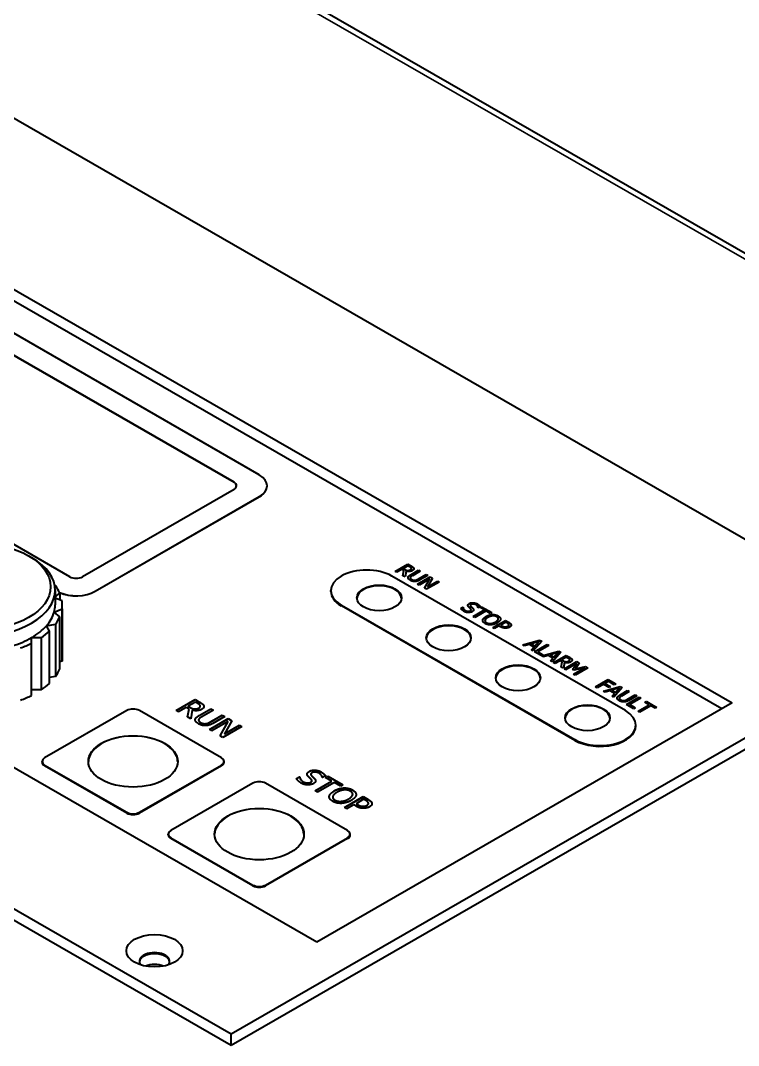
# Model space of a CAD drawing. Header units: millimetres. Extents: x 0 to 1188, y 0 to 840.
# Drawn here: x 1023.61 to 1055.79, y 693.96 to 739.9 of the extents above; entities that cross this region are included whole.
import ezdxf

# ---------------------------------------------------------------- set-up
doc = ezdxf.new("R2010")
doc.units = ezdxf.units.MM
doc.header["$LTSCALE"] = 2
doc.layers.add('가시적인 것(ISO)', color=3, linetype='Continuous', lineweight=40)
doc.layers.add('가시적인 좁은 것(ISO)', color=3, linetype='Continuous', lineweight=35)

msp = doc.modelspace()

# ---------------------------------------------------------------- linework, layer by layer
at = {"layer": '가시적인 것(ISO)'}
for p, q in [((1117.132, 694.305), (986.459, 769.554)), ((1063.799, 712.192), (1017.13, 739.067)), ((1012.138, 734.287), (1055.498, 709.317)), ((1055.044, 709.056), (1012.675, 733.455)), ((1034.313, 719.532), (1016.211, 729.956)), ((1015.645, 729.304), (1033.181, 719.206)), ((1033.181, 719.203), (1015.645, 729.301)), ((1025.828, 714.971), (1008.291, 725.07)), ((1036.887, 698.6), (993.527, 723.569)), ((986.385, 721.362), (1033.054, 694.487)), ((1033.054, 693.964), (986.385, 720.839)), ((1033.181, 718.88), (1026.393, 714.971)), ((1034.664, 719.04), (1034.664, 719.043)), ((1026.959, 714.32), (1034.313, 718.554)), ((1034.313, 718.551), (1026.959, 714.316)), ((1023.978, 715.902), (1024.12, 715.82)), ((1040.408, 715.211), (1040.974, 715.537)), ((1040.483, 715.168), (1040.408, 715.211)), ((1040.411, 715.209), (1040.974, 715.533)), ((1040.708, 715.297), (1040.483, 715.168)), ((1040.795, 715.248), (1040.708, 715.297)), ((1040.748, 715.015), (1040.795, 715.248)), ((1040.749, 715.015), (1040.795, 715.244)), ((1040.984, 715.456), (1040.771, 715.333)), ((1040.771, 715.333), (1040.771, 715.33)), ((1040.771, 715.333), (1040.837, 715.295)), ((1040.771, 715.33), (1040.837, 715.292)), ((1040.795, 715.248), (1040.795, 715.244)), ((1040.891, 715.216), (1040.846, 714.959)), ((1040.969, 715.253), (1040.969, 715.25)), ((1040.974, 715.537), (1041.12, 715.453)), ((1040.974, 715.537), (1040.974, 715.533)), ((1040.974, 715.533), (1041.12, 715.449)), ((1041.059, 715.413), (1040.984, 715.456)), ((1041.097, 715.059), (1041.45, 715.263)), ((1041.097, 715.056), (1041.45, 715.259)), ((1041.131, 715.337), (1041.131, 715.334)), ((1041.525, 715.219), (1041.172, 715.016)), ((1041.45, 715.263), (1041.525, 715.219)), ((1041.45, 715.263), (1041.45, 715.259)), ((1041.45, 715.259), (1041.522, 715.218)), ((1050.718, 708.974), (1040.252, 715.001)), ((1040.846, 714.959), (1040.748, 715.015)), ((1041.079, 714.921), (1041.079, 714.918)), ((1041.401, 714.639), (1041.967, 714.965)), ((1041.404, 714.637), (1041.967, 714.962)), ((1041.429, 714.866), (1041.784, 715.07)), ((1041.429, 714.863), (1041.784, 715.067)), ((1041.959, 714.88), (1041.471, 714.599)), ((1041.859, 715.027), (1041.506, 714.824)), ((1041.721, 714.455), (1041.959, 714.88)), ((1041.723, 714.454), (1041.959, 714.876)), ((1041.784, 715.07), (1041.859, 715.027)), ((1041.784, 715.07), (1041.784, 715.067)), ((1041.784, 715.067), (1041.856, 715.025)), ((1042.372, 714.732), (1041.806, 714.406)), ((1042.074, 714.903), (1041.854, 714.514)), ((1041.854, 714.514), (1042.301, 714.772)), ((1041.854, 714.511), (1042.301, 714.769)), ((1041.959, 714.88), (1041.959, 714.876)), ((1041.967, 714.965), (1042.074, 714.903)), ((1041.967, 714.965), (1041.967, 714.962)), ((1041.967, 714.962), (1042.072, 714.901)), ((1042.301, 714.772), (1042.372, 714.732)), ((1042.301, 714.772), (1042.301, 714.769)), ((1042.301, 714.769), (1042.369, 714.73)), ((1025.187, 714.569), (1025.145, 714.577)), ((1025.165, 714.36), (1025.165, 713.706)), ((1037.521, 714.316), (1037.521, 714.349)), ((1041.471, 714.599), (1041.401, 714.639)), ((1041.806, 714.406), (1041.721, 714.455)), ((1041.854, 714.514), (1041.854, 714.511)), ((1025.165, 714.065), (1025.376, 714.233)), ((1025.473, 713.883), (1025.165, 714.011)), ((1025.376, 714.233), (1025.376, 713.923)), ((1025.121, 713.381), (1025.473, 713.529)), ((1025.376, 713.179), (1025.121, 713.381)), ((1025.473, 713.529), (1025.473, 711.191)), ((1025.485, 711.368), (1025.485, 713.706)), ((1037.99, 713.698), (1048.455, 707.671)), ((1048.455, 707.638), (1037.99, 713.665)), ((1043.342, 713.554), (1043.436, 713.608)), ((1043.343, 713.551), (1043.436, 713.605)), ((1043.436, 713.608), (1043.442, 713.605)), ((1043.436, 713.608), (1043.436, 713.605)), ((1043.436, 713.605), (1043.442, 713.602)), ((1043.442, 713.605), (1043.442, 713.602)), ((1043.774, 713.682), (1043.774, 713.679)), ((1043.803, 713.492), (1043.803, 713.488)), ((1043.901, 713.192), (1044.4, 713.48)), ((1043.904, 713.191), (1044.4, 713.476)), ((1044.475, 713.436), (1043.976, 713.149)), ((1044.12, 713.584), (1044.114, 713.587)), ((1044.21, 713.636), (1044.12, 713.584)), ((1044.21, 713.589), (1044.277, 713.628)), ((1044.4, 713.48), (1044.21, 713.589)), ((1044.213, 713.587), (1044.277, 713.624)), ((1044.277, 713.628), (1044.732, 713.366)), ((1044.277, 713.628), (1044.277, 713.624)), ((1044.277, 713.624), (1044.729, 713.364)), ((1044.4, 713.48), (1044.4, 713.476)), ((1044.665, 713.327), (1044.475, 713.436)), ((1044.732, 713.366), (1044.665, 713.327)), ((1025.376, 710.84), (1025.376, 713.179)), ((1043.976, 713.149), (1043.901, 713.192)), ((1044.427, 713.002), (1044.427, 712.998)), ((1044.76, 713.275), (1044.76, 713.272)), ((1044.774, 712.69), (1045.34, 713.016)), ((1044.777, 712.688), (1045.34, 713.012)), ((1045.023, 713.087), (1045.023, 713.084)), ((1045.35, 712.935), (1045.124, 712.805)), ((1045.34, 713.016), (1045.482, 712.934)), ((1045.34, 713.016), (1045.34, 713.012)), ((1045.34, 713.012), (1045.482, 712.931)), ((1045.412, 712.899), (1045.35, 712.935)), ((1024.772, 712.765), (1025.187, 712.842)), ((1024.907, 712.526), (1024.772, 712.765)), ((1024.907, 710.188), (1024.907, 712.526)), ((1025.187, 712.842), (1025.187, 710.504)), ((1044.849, 712.647), (1044.774, 712.69)), ((1045.06, 712.768), (1044.849, 712.647)), ((1045.124, 712.731), (1045.06, 712.768)), ((1045.124, 712.805), (1045.124, 712.802)), ((1045.124, 712.805), (1045.176, 712.775)), ((1045.124, 712.802), (1045.176, 712.772)), ((1045.33, 712.725), (1045.33, 712.722)), ((1045.494, 712.814), (1045.494, 712.811)), ((1024.11, 711.989), (1024.11, 712.24)), ((1024.11, 712.24), (1024.546, 712.24)), ((1024.11, 709.651), (1024.11, 711.989)), ((1024.546, 712.24), (1024.546, 709.902)), ((1033.054, 694.487), (1063.799, 712.192)), ((1046.119, 711.916), (1046.875, 712.132)), ((1046.122, 711.913), (1046.875, 712.128)), ((1046.842, 712.062), (1046.489, 711.958)), ((1046.489, 711.958), (1046.489, 711.955)), ((1046.489, 711.958), (1046.664, 711.858)), ((1046.489, 711.955), (1046.664, 711.855)), ((1046.968, 712.078), (1046.593, 711.643)), ((1046.664, 711.858), (1046.842, 712.062)), ((1046.664, 711.855), (1046.842, 712.058)), ((1046.842, 712.062), (1046.842, 712.058)), ((1046.875, 712.132), (1046.968, 712.078)), ((1046.875, 712.132), (1046.875, 712.128)), ((1046.875, 712.128), (1046.966, 712.076)), ((1063.799, 711.669), (1033.054, 693.964)), ((1046.195, 711.872), (1046.119, 711.916)), ((1046.404, 711.933), (1046.195, 711.872)), ((1046.62, 711.809), (1046.404, 711.933)), ((1046.513, 711.688), (1046.62, 711.809)), ((1046.593, 711.643), (1046.513, 711.688)), ((1046.515, 711.687), (1046.62, 711.806)), ((1046.62, 711.809), (1046.62, 711.806)), ((1046.646, 711.612), (1047.212, 711.937)), ((1047.048, 711.38), (1046.646, 711.612)), ((1046.649, 711.61), (1047.212, 711.934)), ((1046.664, 711.858), (1046.664, 711.855)), ((1047.287, 711.894), (1046.788, 711.607)), ((1046.788, 711.607), (1047.041, 711.462)), ((1046.788, 711.607), (1046.788, 711.604)), ((1046.788, 711.604), (1047.038, 711.46)), ((1046.979, 711.426), (1047.729, 711.64)), ((1046.979, 711.423), (1047.729, 711.637)), ((1047.212, 711.937), (1047.287, 711.894)), ((1047.212, 711.937), (1047.212, 711.934)), ((1047.212, 711.934), (1047.284, 711.893)), ((1047.696, 711.57), (1047.343, 711.467)), ((1047.821, 711.587), (1047.446, 711.151)), ((1047.517, 711.366), (1047.696, 711.57)), ((1047.517, 711.363), (1047.696, 711.567)), ((1047.696, 711.57), (1047.696, 711.567)), ((1047.729, 711.64), (1047.821, 711.587)), ((1047.729, 711.64), (1047.729, 711.637)), ((1047.729, 711.637), (1047.819, 711.584)), ((1025.473, 711.191), (1025.376, 711.15)), ((1047.041, 711.462), (1046.979, 711.426)), ((1046.979, 711.426), (1046.979, 711.423)), ((1047.258, 711.442), (1047.048, 711.38)), ((1047.474, 711.317), (1047.258, 711.442)), ((1047.343, 711.467), (1047.343, 711.464)), ((1047.343, 711.467), (1047.517, 711.366)), ((1047.343, 711.464), (1047.517, 711.363)), ((1047.367, 711.197), (1047.474, 711.317)), ((1047.446, 711.151), (1047.367, 711.197)), ((1047.369, 711.196), (1047.474, 711.314)), ((1047.474, 711.317), (1047.474, 711.314)), ((1047.5, 711.12), (1048.066, 711.446)), ((1047.575, 711.077), (1047.5, 711.12)), ((1047.503, 711.119), (1048.066, 711.443)), ((1047.517, 711.366), (1047.517, 711.363)), ((1047.8, 711.207), (1047.575, 711.077)), ((1047.886, 711.157), (1047.8, 711.207)), ((1047.84, 710.924), (1047.886, 711.157)), ((1047.841, 710.924), (1047.886, 711.154)), ((1048.076, 711.365), (1047.863, 711.243)), ((1047.863, 711.243), (1047.863, 711.239)), ((1047.863, 711.243), (1047.929, 711.205)), ((1047.863, 711.239), (1047.929, 711.201)), ((1047.886, 711.157), (1047.886, 711.154)), ((1047.983, 711.126), (1047.938, 710.868)), ((1047.983, 710.842), (1048.548, 711.168)), ((1047.985, 710.841), (1048.548, 711.165)), ((1048.54, 711.082), (1048.053, 710.802)), ((1048.06, 711.163), (1048.06, 711.159)), ((1048.066, 711.446), (1048.211, 711.362)), ((1048.066, 711.446), (1048.066, 711.443)), ((1048.066, 711.443), (1048.211, 711.359)), ((1048.15, 711.322), (1048.076, 711.365)), ((1048.223, 711.247), (1048.223, 711.243)), ((1048.355, 710.807), (1048.54, 711.082)), ((1048.356, 710.806), (1048.54, 711.079)), ((1048.651, 711.109), (1048.477, 710.846)), ((1048.54, 711.082), (1048.54, 711.079)), ((1048.548, 711.168), (1048.651, 711.109)), ((1048.548, 711.168), (1048.548, 711.165)), ((1048.548, 711.165), (1048.649, 711.106)), ((1047.938, 710.868), (1047.84, 710.924)), ((1048.053, 710.802), (1047.983, 710.842)), ((1048.401, 710.781), (1048.355, 710.807)), ((1048.392, 710.606), (1048.88, 710.887)), ((1048.468, 710.563), (1048.392, 710.606)), ((1048.395, 710.605), (1048.88, 710.884)), ((1048.88, 710.887), (1048.401, 710.781)), ((1049.033, 710.889), (1048.468, 710.563)), ((1048.477, 710.846), (1048.929, 710.949)), ((1048.477, 710.843), (1048.929, 710.946)), ((1048.477, 710.846), (1048.477, 710.843)), ((1048.88, 710.887), (1048.88, 710.884)), ((1048.929, 710.949), (1049.033, 710.889)), ((1048.929, 710.949), (1048.929, 710.946)), ((1048.929, 710.946), (1049.03, 710.887)), ((1025.187, 710.504), (1024.907, 710.452)), ((1049.386, 710.041), (1049.952, 710.367)), ((1049.389, 710.039), (1049.952, 710.363)), ((1049.733, 710.154), (1049.461, 709.998)), ((1049.986, 710.009), (1049.733, 710.154)), ((1049.96, 710.285), (1049.8, 710.193)), ((1049.8, 710.193), (1050.053, 710.048)), ((1049.8, 710.193), (1049.8, 710.19)), ((1049.8, 710.19), (1050.05, 710.046)), ((1049.952, 710.367), (1050.29, 710.172)), ((1049.952, 710.367), (1049.952, 710.363)), ((1049.952, 710.363), (1050.287, 710.17)), ((1050.223, 710.133), (1049.96, 710.285)), ((1050.29, 710.172), (1050.223, 710.133)), ((1024.546, 709.902), (1024.11, 709.902)), ((1049.461, 709.998), (1049.386, 710.041)), ((1049.731, 709.842), (1050.487, 710.058)), ((1049.807, 709.799), (1049.731, 709.842)), ((1049.734, 709.84), (1050.487, 710.055)), ((1050.016, 709.86), (1049.807, 709.799)), ((1050.053, 710.048), (1049.986, 710.009)), ((1050.232, 709.736), (1050.016, 709.86)), ((1050.455, 709.988), (1050.101, 709.885)), ((1050.101, 709.885), (1050.101, 709.882)), ((1050.101, 709.885), (1050.276, 709.785)), ((1050.101, 709.882), (1050.276, 709.781)), ((1050.125, 709.615), (1050.232, 709.736)), ((1050.127, 709.614), (1050.232, 709.732)), ((1050.58, 710.005), (1050.205, 709.569)), ((1050.232, 709.736), (1050.232, 709.732)), ((1050.276, 709.785), (1050.455, 709.988)), ((1050.276, 709.781), (1050.455, 709.985)), ((1050.276, 709.785), (1050.276, 709.781)), ((1050.455, 709.988), (1050.455, 709.985)), ((1050.464, 709.665), (1050.817, 709.868)), ((1050.464, 709.662), (1050.817, 709.865)), ((1050.487, 710.058), (1050.58, 710.005)), ((1050.487, 710.058), (1050.487, 710.055)), ((1050.487, 710.055), (1050.578, 710.003)), ((1050.892, 709.825), (1050.539, 709.622)), ((1050.797, 709.471), (1051.151, 709.676)), ((1050.797, 709.468), (1051.151, 709.673)), ((1050.817, 709.868), (1050.892, 709.825)), ((1050.817, 709.868), (1050.817, 709.865)), ((1050.817, 709.865), (1050.889, 709.823)), ((1051.151, 709.676), (1051.227, 709.633)), ((1051.151, 709.676), (1051.151, 709.673)), ((1051.151, 709.673), (1051.224, 709.631)), ((1030.586, 708.98), (1031.435, 709.469)), ((1030.589, 708.979), (1031.435, 709.466)), ((1031.45, 709.348), (1031.131, 709.164)), ((1031.435, 709.469), (1031.654, 709.343)), ((1031.435, 709.469), (1031.435, 709.466)), ((1031.435, 709.466), (1031.654, 709.34)), ((1031.562, 709.283), (1031.45, 709.348)), ((1055.498, 709.317), (1036.887, 698.6)), ((1050.205, 709.569), (1050.125, 709.615)), ((1050.447, 709.527), (1050.447, 709.523)), ((1050.769, 709.245), (1051.334, 709.57)), ((1051.096, 709.056), (1050.769, 709.245)), ((1050.771, 709.243), (1051.334, 709.567)), ((1051.227, 709.633), (1050.874, 709.429)), ((1051.409, 709.527), (1050.911, 709.24)), ((1050.911, 709.24), (1051.163, 709.095)), ((1050.911, 709.24), (1050.911, 709.237)), ((1050.911, 709.237), (1051.16, 709.093)), ((1051.287, 708.946), (1051.786, 709.233)), ((1051.29, 708.944), (1051.786, 709.23)), ((1051.334, 709.57), (1051.409, 709.527)), ((1051.334, 709.57), (1051.334, 709.567)), ((1051.334, 709.567), (1051.407, 709.526)), ((1051.861, 709.19), (1051.363, 708.903)), ((1051.596, 709.342), (1051.663, 709.381)), ((1051.786, 709.233), (1051.596, 709.342)), ((1051.599, 709.341), (1051.663, 709.378)), ((1051.663, 709.381), (1052.118, 709.119)), ((1051.663, 709.381), (1051.663, 709.378)), ((1051.663, 709.378), (1052.115, 709.117)), ((1051.786, 709.233), (1051.786, 709.23)), ((1052.051, 709.081), (1051.861, 709.19)), ((1028.373, 708.974), (1024.696, 706.857)), ((1032.616, 706.857), (1028.939, 708.974)), ((1030.699, 708.915), (1030.586, 708.98)), ((1031.037, 709.11), (1030.699, 708.915)), ((1031.166, 709.035), (1031.037, 709.11)), ((1031.097, 708.686), (1031.166, 709.035)), ((1031.097, 708.686), (1031.166, 709.032)), ((1031.131, 709.164), (1031.131, 709.161)), ((1031.131, 709.164), (1031.23, 709.107)), ((1031.131, 709.161), (1031.23, 709.104)), ((1031.166, 709.035), (1031.166, 709.032)), ((1031.311, 708.988), (1031.243, 708.602)), ((1031.427, 709.044), (1031.427, 709.041)), ((1031.619, 708.753), (1032.149, 709.058)), ((1031.619, 708.75), (1032.149, 709.054)), ((1031.671, 709.17), (1031.671, 709.166)), ((1032.261, 708.993), (1031.732, 708.688)), ((1032.118, 708.463), (1032.65, 708.769)), ((1032.118, 708.459), (1032.65, 708.766)), ((1032.149, 709.058), (1032.261, 708.993)), ((1032.149, 709.058), (1032.149, 709.054)), ((1032.149, 709.054), (1032.259, 708.991)), ((1032.65, 708.769), (1032.763, 708.704)), ((1032.65, 708.769), (1032.65, 708.766)), ((1032.65, 708.766), (1032.76, 708.703)), ((1051.163, 709.095), (1051.096, 709.056)), ((1051.363, 708.903), (1051.287, 708.946)), ((1052.118, 709.119), (1052.051, 709.081)), ((1031.243, 708.602), (1031.097, 708.686)), ((1031.593, 708.545), (1031.593, 708.542)), ((1032.076, 708.122), (1032.924, 708.611)), ((1032.079, 708.121), (1032.924, 708.608)), ((1032.913, 708.483), (1032.181, 708.062)), ((1032.763, 708.704), (1032.233, 708.399)), ((1032.556, 707.846), (1032.913, 708.483)), ((1032.558, 707.845), (1032.913, 708.48)), ((1033.085, 708.519), (1032.755, 707.935)), ((1032.755, 707.935), (1033.426, 708.322)), ((1032.755, 707.932), (1033.426, 708.319)), ((1032.913, 708.483), (1032.913, 708.48)), ((1032.924, 708.611), (1033.085, 708.519)), ((1032.924, 708.611), (1032.924, 708.608)), ((1032.924, 708.608), (1033.083, 708.516)), ((1033.426, 708.322), (1033.532, 708.261)), ((1033.426, 708.322), (1033.426, 708.319)), ((1033.426, 708.319), (1033.529, 708.26)), ((1051.186, 708.29), (1051.186, 708.323)), ((1032.181, 708.062), (1032.076, 708.122)), ((1032.683, 707.773), (1032.556, 707.846)), ((1033.532, 708.261), (1032.683, 707.773)), ((1032.755, 707.935), (1032.755, 707.932)), ((1024.579, 706.661), (1024.579, 706.694)), ((1024.696, 706.531), (1028.373, 704.414)), ((1028.373, 704.381), (1024.696, 706.498)), ((1028.939, 704.414), (1032.616, 706.531)), ((1032.616, 706.498), (1028.939, 704.381)), ((1032.733, 706.661), (1032.733, 706.694)), ((1035.977, 705.924), (1036.119, 706.006)), ((1035.979, 705.922), (1036.119, 706.002)), ((1036.119, 706.006), (1036.127, 706.001)), ((1036.119, 706.006), (1036.119, 706.002)), ((1036.119, 706.002), (1036.127, 705.998)), ((1036.127, 706.001), (1036.127, 705.998)), ((1036.625, 706.116), (1036.625, 706.113)), ((1037.144, 705.97), (1037.136, 705.974)), ((1037.279, 706.047), (1037.144, 705.97)), ((1037.28, 705.977), (1037.38, 706.035)), ((1037.564, 705.813), (1037.28, 705.977)), ((1037.282, 705.976), (1037.38, 706.032)), ((1037.38, 706.035), (1038.062, 705.642)), ((1037.38, 706.035), (1037.38, 706.032)), ((1037.38, 706.032), (1038.059, 705.641)), ((1034.03, 705.717), (1030.353, 703.599)), ((1038.273, 703.599), (1034.596, 705.717)), ((1036.668, 705.831), (1036.668, 705.828)), ((1036.816, 705.382), (1037.564, 705.813)), ((1036.819, 705.381), (1037.564, 705.81)), ((1037.677, 705.748), (1036.929, 705.317)), ((1037.564, 705.813), (1037.564, 705.81)), ((1037.962, 705.584), (1037.677, 705.748)), ((1038.062, 705.642), (1037.962, 705.584)), ((1036.929, 705.317), (1036.816, 705.382)), ((1037.605, 705.096), (1037.605, 705.093)), ((1038.105, 705.506), (1038.105, 705.503)), ((1038.125, 704.628), (1038.974, 705.117)), ((1038.128, 704.627), (1038.974, 705.114)), ((1038.498, 705.225), (1038.498, 705.222)), ((1038.974, 705.117), (1039.187, 704.994)), ((1038.974, 705.117), (1038.974, 705.114)), ((1038.974, 705.114), (1039.187, 704.991)), ((1038.238, 704.564), (1038.125, 704.628)), ((1038.554, 704.746), (1038.238, 704.564)), ((1038.65, 704.691), (1038.554, 704.746)), ((1038.989, 704.996), (1038.651, 704.801)), ((1038.651, 704.801), (1038.651, 704.798)), ((1038.651, 704.801), (1038.728, 704.757)), ((1038.651, 704.798), (1038.728, 704.754)), ((1038.959, 704.682), (1038.959, 704.679)), ((1039.082, 704.942), (1038.989, 704.996)), ((1039.205, 704.814), (1039.205, 704.811)), ((1030.236, 703.404), (1030.236, 703.436)), ((1030.353, 703.273), (1034.03, 701.156)), ((1034.03, 701.123), (1030.353, 703.241)), ((1034.596, 701.156), (1038.273, 703.273)), ((1038.273, 703.241), (1034.596, 701.123)), ((1038.39, 703.404), (1038.39, 703.436)), ((1033.054, 693.964), (1033.054, 694.487))]:
    msp.add_line(p, q, dxfattribs=at)
for centre, major_axis, start_param, end_param in [((1033.464, 719.043), (1.2, 0), 5.497787, 7.068583), ((1032.899, 719.043), (0.4, 0), 5.497787, 7.068583), ((1032.899, 719.04), (0.4, 0), 0.007099, 0.785398), ((1033.464, 719.04), (1.2, 0), 5.497787, 6.283185), ((1021.565, 714.36), (-3.6, 0), 5.50164, 10.206324), ((1039.121, 714.349), (-1.6, 0), 3.926991, 7.068583), ((1026.11, 715.134), (0.4, 0), 3.926991, 5.497787), ((1021.565, 713.706), (3.92, 0), 0.235704, 0.392615), ((1026.11, 714.808), (-1.2, 0), 0.896392, 2.356194), ((1026.11, 714.805), (-1.2, 0), 0.898344, 2.356194), ((1039.121, 714.316), (-1.6, 0), 0, 0.785398), ((1039.687, 713.991), (1, 0), 0.028398, 3.113195), ((1021.565, 713.706), (3.92, 0), 6.20473, 6.361641), ((1021.565, 713.706), (3.6, 0), 5.811946, 6.126106), ((1021.565, 713.706), (3.6, 0), 6.126106, 6.283185), ((1021.565, 713.706), (3.92, 0), 5.890571, 6.047481), ((1021.565, 713.706), (3.6, 0), 5.497787, 5.811946), ((1021.565, 713.706), (-3.92, 0), 2.434819, 2.591729), ((1042.798, 712.199), (1, 0), 0.028398, 3.113195), ((1021.565, 713.706), (3.6, 0), 5.183628, 5.497787), ((1021.565, 713.706), (-3.92, 0), 2.12066, 2.27757), ((1021.565, 711.368), (3.92, 0), 6.20473, 6.283185), ((1021.565, 711.368), (3.92, 0), 5.890571, 6.047481), ((1045.909, 710.407), (1, 0), 0.028398, 3.113195), ((1021.565, 711.368), (3.92, 0), 5.576411, 5.733322), ((1021.565, 711.368), (3.92, 0), 5.262252, 5.419163), ((1049.021, 708.616), (1, 0), 0.028398, 3.113195), ((1028.656, 708.811), (0.4, 0), 0.785398, 2.356194), ((1049.586, 708.323), (1.6, 0), 3.926991, 7.068583), ((1049.586, 708.29), (1.6, 0), 3.926991, 6.283185), ((1028.656, 706.677), (-2, 0), 3.148691, 6.276087), ((1024.979, 706.694), (-0.4, 0), 5.497787, 7.068583), ((1024.979, 706.661), (-0.4, 0), 0, 0.785398), ((1032.333, 706.694), (0.4, 0), 5.497787, 7.068583), ((1032.333, 706.661), (0.4, 0), 5.497787, 6.283185), ((1034.313, 705.554), (0.4, 0), 0.785398, 2.356194), ((1028.656, 704.576), (-0.4, 0), 0.785398, 2.356194), ((1028.656, 704.544), (-0.4, 0), 0.785398, 2.356194), ((1034.313, 703.42), (-2, 0), 3.148691, 6.276087), ((1030.636, 703.436), (-0.4, 0), 5.497787, 7.068583), ((1030.636, 703.404), (-0.4, 0), 0, 0.785398), ((1037.99, 703.436), (0.4, 0), 5.497787, 7.068583), ((1037.99, 703.404), (0.4, 0), 5.497787, 6.283185), ((1034.313, 701.319), (-0.4, 0), 0.785398, 2.356194), ((1034.313, 701.286), (-0.4, 0), 0.785398, 2.356194), ((1029.618, 697.735), (0.68, 0), 5.872415, 9.835549), ((1029.618, 697.686), (0.68, 0), 0.062675, 3.078918), ((1029.618, 697.195), (-0.7, 0), 4.089325, 5.335453)]:
    msp.add_ellipse(centre, major_axis=major_axis, ratio=0.575862, start_param=start_param, end_param=end_param, dxfattribs=at)
for centre, major_axis in [((1021.565, 714.523), (3.4, 0)), ((1039.687, 714.023), (1, 0)), ((1042.798, 712.232), (1, 0)), ((1045.909, 710.44), (1, 0)), ((1049.021, 708.648), (1, 0)), ((1028.656, 706.694), (2, 0)), ((1034.313, 703.436), (2, 0)), ((1029.618, 698.209), (1.26, 0))]:
    msp.add_ellipse(centre, major_axis=major_axis, ratio=0.575862, dxfattribs=at)
for points in [[(1040.837, 715.295), (1040.87, 715.277), (1040.933, 715.253), (1040.969, 715.253)], [(1040.837, 715.292), (1040.87, 715.273), (1040.933, 715.25), (1040.969, 715.25)], [(1041.174, 715.244), (1041.112, 715.209), (1040.965, 715.197), (1040.891, 715.216)], [(1040.969, 715.253), (1041.001, 715.253), (1041.06, 715.269), (1041.09, 715.286)], [(1040.969, 715.25), (1041.001, 715.25), (1041.06, 715.266), (1041.09, 715.283)], [(1041.129, 715.35), (1041.124, 715.365), (1041.09, 715.395), (1041.059, 715.413)], [(1041.09, 715.286), (1041.115, 715.3), (1041.135, 715.332), (1041.129, 715.35)], [(1041.12, 715.453), (1041.168, 715.425), (1041.223, 715.381), (1041.234, 715.353)], [(1041.12, 715.449), (1041.168, 715.421), (1041.223, 715.378), (1041.234, 715.349)], [(1041.234, 715.353), (1041.244, 715.324), (1041.219, 715.27), (1041.174, 715.244)], [(1041.234, 715.349), (1041.238, 715.337), (1041.238, 715.326)], [(1040.978, 714.929), (1040.978, 714.963), (1041.036, 715.025), (1041.097, 715.059)], [(1041.076, 714.812), (1041.027, 714.841), (1040.978, 714.899), (1040.978, 714.929)], [(1041.28, 714.756), (1041.226, 714.756), (1041.129, 714.782), (1041.076, 714.812)], [(1041.082, 714.936), (1041.074, 714.914), (1041.103, 714.871), (1041.141, 714.849)], [(1041.172, 715.016), (1041.132, 714.993), (1041.089, 714.957), (1041.082, 714.936)], [(1041.141, 714.849), (1041.176, 714.829), (1041.254, 714.811), (1041.292, 714.815)], [(1041.141, 714.846), (1041.176, 714.826), (1041.254, 714.807), (1041.292, 714.812)], [(1041.506, 714.824), (1041.447, 714.79), (1041.339, 714.755), (1041.28, 714.756)], [(1041.292, 714.815), (1041.328, 714.819), (1041.391, 714.844), (1041.429, 714.866)], [(1041.292, 714.812), (1041.328, 714.816), (1041.391, 714.841), (1041.429, 714.863)], [(1043.726, 713.77), (1043.795, 713.81), (1043.995, 713.801), (1044.078, 713.754)], [(1043.726, 713.767), (1043.795, 713.806), (1043.995, 713.798), (1044.078, 713.75)], [(1043.484, 713.421), (1043.422, 713.457), (1043.362, 713.521), (1043.342, 713.554)], [(1043.442, 713.605), (1043.444, 713.563), (1043.5, 713.487), (1043.543, 713.462)], [(1043.442, 713.602), (1043.444, 713.56), (1043.5, 713.484), (1043.543, 713.459)], [(1043.683, 713.366), (1043.631, 713.367), (1043.535, 713.392), (1043.484, 713.421)], [(1043.543, 713.462), (1043.606, 713.426), (1043.721, 713.419), (1043.764, 713.444)], [(1043.543, 713.459), (1043.606, 713.423), (1043.721, 713.416), (1043.764, 713.441)], [(1043.661, 713.69), (1043.662, 713.711), (1043.693, 713.751), (1043.726, 713.77)], [(1043.661, 713.687), (1043.662, 713.708), (1043.693, 713.748), (1043.726, 713.767)], [(1043.704, 713.607), (1043.683, 713.629), (1043.66, 713.669), (1043.661, 713.69)], [(1043.661, 713.685), (1043.661, 713.686), (1043.661, 713.687)], [(1043.854, 713.406), (1043.821, 713.386), (1043.729, 713.365), (1043.683, 713.366)], [(1043.781, 713.534), (1043.762, 713.553), (1043.728, 713.584), (1043.704, 713.607)], [(1043.764, 713.444), (1043.798, 713.463), (1043.806, 713.507), (1043.781, 713.534)], [(1043.812, 713.729), (1043.777, 713.709), (1043.772, 713.662), (1043.798, 713.636)], [(1043.774, 713.679), (1043.774, 713.657), (1043.798, 713.633)], [(1043.798, 713.636), (1043.816, 713.619), (1043.868, 713.569), (1043.884, 713.552)], [(1043.798, 713.633), (1043.816, 713.616), (1043.868, 713.566), (1043.884, 713.549)], [(1044.018, 713.713), (1043.966, 713.743), (1043.852, 713.752), (1043.812, 713.729)], [(1043.884, 713.552), (1043.925, 713.508), (1043.907, 713.436), (1043.854, 713.406)], [(1043.884, 713.549), (1043.916, 713.514), (1043.917, 713.484)], [(1044.114, 713.587), (1044.112, 713.617), (1044.064, 713.687), (1044.018, 713.713)], [(1044.078, 713.754), (1044.126, 713.726), (1044.191, 713.667), (1044.21, 713.636)], [(1044.429, 712.875), (1044.372, 712.908), (1044.319, 712.983), (1044.324, 713.024)], [(1044.323, 713.01), (1044.323, 713.016), (1044.324, 713.021)], [(1044.324, 713.024), (1044.329, 713.064), (1044.405, 713.148), (1044.474, 713.188)], [(1044.324, 713.021), (1044.329, 713.061), (1044.405, 713.145), (1044.474, 713.185)], [(1044.553, 713.143), (1044.441, 713.079), (1044.417, 712.957), (1044.495, 712.912)], [(1044.427, 712.998), (1044.427, 712.948), (1044.495, 712.909)], [(1044.689, 712.814), (1044.615, 712.811), (1044.485, 712.843), (1044.429, 712.875)], [(1044.474, 713.188), (1044.545, 713.229), (1044.689, 713.271), (1044.76, 713.275)], [(1044.474, 713.185), (1044.545, 713.226), (1044.689, 713.268), (1044.76, 713.272)], [(1044.495, 712.912), (1044.573, 712.867), (1044.785, 712.881), (1044.896, 712.945)], [(1044.495, 712.909), (1044.573, 712.863), (1044.785, 712.878), (1044.896, 712.942)], [(1044.77, 713.215), (1044.719, 713.211), (1044.608, 713.175), (1044.553, 713.143)], [(1044.974, 712.9), (1044.906, 712.861), (1044.759, 712.817), (1044.689, 712.814)], [(1044.76, 713.275), (1044.831, 713.277), (1044.962, 713.247), (1045.019, 713.214)], [(1044.76, 713.272), (1044.831, 713.274), (1044.962, 713.244), (1045.019, 713.211)], [(1044.954, 713.176), (1044.913, 713.2), (1044.824, 713.219), (1044.77, 713.215)], [(1044.896, 712.945), (1044.952, 712.978), (1045.014, 713.041), (1045.021, 713.071)], [(1044.896, 712.942), (1044.952, 712.974), (1045.014, 713.038), (1045.021, 713.067)], [(1045.021, 713.071), (1045.028, 713.1), (1044.994, 713.154), (1044.954, 713.176)], [(1045.125, 713.065), (1045.119, 713.025), (1045.045, 712.941), (1044.974, 712.9)], [(1045.019, 713.214), (1045.077, 713.181), (1045.129, 713.104), (1045.125, 713.065)], [(1045.021, 713.067), (1045.023, 713.076), (1045.023, 713.084)], [(1045.491, 712.828), (1045.486, 712.846), (1045.447, 712.879), (1045.412, 712.899)], [(1045.482, 712.934), (1045.532, 712.905), (1045.586, 712.855), (1045.595, 712.828)], [(1045.482, 712.931), (1045.532, 712.901), (1045.586, 712.851), (1045.595, 712.825)], [(1045.352, 712.668), (1045.293, 712.668), (1045.184, 712.696), (1045.124, 712.731)], [(1045.176, 712.775), (1045.221, 712.749), (1045.293, 712.725), (1045.33, 712.725)], [(1045.176, 712.772), (1045.221, 712.746), (1045.293, 712.722), (1045.33, 712.722)], [(1045.33, 712.725), (1045.364, 712.725), (1045.419, 712.74), (1045.446, 712.755)], [(1045.33, 712.722), (1045.364, 712.722), (1045.419, 712.736), (1045.446, 712.752)], [(1045.527, 712.711), (1045.49, 712.69), (1045.398, 712.667), (1045.352, 712.668)], [(1045.446, 712.755), (1045.475, 712.772), (1045.498, 712.809), (1045.491, 712.828)], [(1045.595, 712.828), (1045.605, 712.798), (1045.574, 712.739), (1045.527, 712.711)], [(1045.595, 712.825), (1045.598, 712.814), (1045.599, 712.802)], [(1047.929, 711.205), (1047.961, 711.186), (1048.025, 711.163), (1048.06, 711.163)], [(1047.929, 711.201), (1047.961, 711.183), (1048.025, 711.159), (1048.06, 711.159)], [(1048.266, 711.154), (1048.204, 711.118), (1048.057, 711.106), (1047.983, 711.126)], [(1048.06, 711.163), (1048.093, 711.162), (1048.152, 711.179), (1048.181, 711.195)], [(1048.06, 711.159), (1048.093, 711.159), (1048.152, 711.175), (1048.181, 711.192)], [(1048.221, 711.259), (1048.215, 711.275), (1048.181, 711.304), (1048.15, 711.322)], [(1048.181, 711.195), (1048.206, 711.21), (1048.227, 711.242), (1048.221, 711.259)], [(1048.211, 711.362), (1048.26, 711.334), (1048.315, 711.29), (1048.325, 711.262)], [(1048.211, 711.359), (1048.26, 711.331), (1048.315, 711.287), (1048.325, 711.259)], [(1048.325, 711.262), (1048.336, 711.234), (1048.31, 711.179), (1048.266, 711.154)], [(1048.325, 711.259), (1048.33, 711.247), (1048.33, 711.235)], [(1050.346, 709.535), (1050.345, 709.569), (1050.404, 709.63), (1050.464, 709.665)], [(1031.668, 709.189), (1031.66, 709.212), (1031.609, 709.256), (1031.562, 709.283)], [(1031.609, 709.093), (1031.646, 709.114), (1031.677, 709.162), (1031.668, 709.189)], [(1031.654, 709.343), (1031.727, 709.301), (1031.809, 709.235), (1031.825, 709.193)], [(1031.654, 709.34), (1031.727, 709.298), (1031.809, 709.232), (1031.825, 709.19)], [(1031.825, 709.193), (1031.841, 709.15), (1031.802, 709.069), (1031.735, 709.03)], [(1031.825, 709.19), (1031.832, 709.171), (1031.832, 709.153)], [(1050.444, 709.418), (1050.394, 709.447), (1050.346, 709.504), (1050.346, 709.535)], [(1050.647, 709.361), (1050.593, 709.361), (1050.496, 709.388), (1050.444, 709.418)], [(1050.449, 709.542), (1050.442, 709.52), (1050.471, 709.477), (1050.508, 709.455)], [(1050.539, 709.622), (1050.5, 709.599), (1050.457, 709.563), (1050.449, 709.542)], [(1050.508, 709.455), (1050.543, 709.435), (1050.622, 709.416), (1050.66, 709.421)], [(1050.508, 709.452), (1050.543, 709.431), (1050.622, 709.413), (1050.66, 709.418)], [(1050.874, 709.429), (1050.814, 709.395), (1050.706, 709.36), (1050.647, 709.361)], [(1050.66, 709.421), (1050.696, 709.425), (1050.758, 709.45), (1050.797, 709.471)], [(1050.66, 709.418), (1050.696, 709.422), (1050.758, 709.446), (1050.797, 709.468)], [(1031.23, 709.107), (1031.279, 709.079), (1031.374, 709.044), (1031.427, 709.044)], [(1031.23, 709.104), (1031.279, 709.075), (1031.374, 709.041), (1031.427, 709.041)], [(1031.735, 709.03), (1031.643, 708.977), (1031.422, 708.959), (1031.311, 708.988)], [(1031.427, 709.044), (1031.476, 709.043), (1031.565, 709.068), (1031.609, 709.093)], [(1031.427, 709.041), (1031.476, 709.04), (1031.565, 709.064), (1031.609, 709.09)], [(1031.442, 708.557), (1031.441, 708.608), (1031.528, 708.701), (1031.619, 708.753)], [(1031.589, 708.382), (1031.514, 708.425), (1031.442, 708.512), (1031.442, 708.557)], [(1031.894, 708.297), (1031.813, 708.297), (1031.667, 708.337), (1031.589, 708.382)], [(1031.597, 708.568), (1031.586, 708.535), (1031.629, 708.47), (1031.685, 708.438)], [(1031.732, 708.688), (1031.673, 708.654), (1031.608, 708.599), (1031.597, 708.568)], [(1031.685, 708.438), (1031.738, 708.407), (1031.856, 708.38), (1031.913, 708.387)], [(1031.685, 708.434), (1031.738, 708.404), (1031.856, 708.377), (1031.913, 708.383)], [(1032.233, 708.399), (1032.145, 708.348), (1031.982, 708.296), (1031.894, 708.297)], [(1031.913, 708.387), (1031.967, 708.393), (1032.061, 708.43), (1032.118, 708.463)], [(1031.913, 708.383), (1031.967, 708.39), (1032.061, 708.426), (1032.118, 708.459)], [(1036.127, 706.001), (1036.131, 705.939), (1036.214, 705.824), (1036.279, 705.787)], [(1036.127, 705.998), (1036.131, 705.936), (1036.214, 705.821), (1036.279, 705.783)], [(1036.455, 706.129), (1036.457, 706.16), (1036.504, 706.22), (1036.553, 706.249)], [(1036.455, 706.126), (1036.457, 706.157), (1036.504, 706.217), (1036.553, 706.246)], [(1036.52, 706.005), (1036.488, 706.037), (1036.454, 706.097), (1036.455, 706.129)], [(1036.455, 706.123), (1036.455, 706.124), (1036.455, 706.126)], [(1036.635, 705.894), (1036.607, 705.923), (1036.557, 705.97), (1036.52, 706.005)], [(1036.553, 706.249), (1036.657, 706.308), (1036.957, 706.296), (1037.082, 706.224)], [(1036.553, 706.246), (1036.657, 706.305), (1036.957, 706.293), (1037.082, 706.221)], [(1036.683, 706.188), (1036.629, 706.157), (1036.622, 706.087), (1036.661, 706.048)], [(1036.625, 706.113), (1036.625, 706.081), (1036.661, 706.045)], [(1036.661, 706.048), (1036.687, 706.022), (1036.767, 705.948), (1036.791, 705.922)], [(1036.661, 706.045), (1036.687, 706.019), (1036.767, 705.945), (1036.791, 705.919)], [(1036.991, 706.164), (1036.913, 706.209), (1036.743, 706.222), (1036.683, 706.188)], [(1037.136, 705.974), (1037.132, 706.019), (1037.061, 706.124), (1036.991, 706.164)], [(1037.082, 706.224), (1037.153, 706.183), (1037.251, 706.094), (1037.279, 706.047)], [(1036.19, 705.726), (1036.098, 705.779), (1036.007, 705.875), (1035.977, 705.924)], [(1036.488, 705.643), (1036.41, 705.645), (1036.267, 705.681), (1036.19, 705.726)], [(1036.279, 705.787), (1036.373, 705.733), (1036.546, 705.723), (1036.61, 705.759)], [(1036.279, 705.783), (1036.373, 705.73), (1036.546, 705.719), (1036.61, 705.756)], [(1036.745, 705.702), (1036.695, 705.673), (1036.558, 705.641), (1036.488, 705.643)], [(1036.61, 705.759), (1036.661, 705.789), (1036.674, 705.854), (1036.635, 705.894)], [(1036.791, 705.922), (1036.851, 705.856), (1036.824, 705.748), (1036.745, 705.702)], [(1036.791, 705.919), (1036.839, 705.866), (1036.84, 705.82)], [(1037.608, 704.906), (1037.522, 704.955), (1037.443, 705.068), (1037.45, 705.13)], [(1037.449, 705.11), (1037.449, 705.118), (1037.45, 705.127)], [(1037.45, 705.13), (1037.458, 705.19), (1037.571, 705.316), (1037.676, 705.376)], [(1037.45, 705.127), (1037.458, 705.187), (1037.571, 705.313), (1037.676, 705.373)], [(1037.793, 705.308), (1037.626, 705.212), (1037.589, 705.029), (1037.707, 704.962)], [(1037.605, 705.093), (1037.605, 705.017), (1037.707, 704.958)], [(1037.676, 705.376), (1037.782, 705.437), (1037.997, 705.5), (1038.105, 705.506)], [(1037.676, 705.373), (1037.782, 705.434), (1037.997, 705.497), (1038.105, 705.503)], [(1038.119, 705.416), (1038.042, 705.411), (1037.876, 705.356), (1037.793, 705.308)], [(1038.105, 705.506), (1038.211, 705.51), (1038.407, 705.464), (1038.493, 705.415)], [(1038.105, 705.503), (1038.211, 705.507), (1038.407, 705.461), (1038.493, 705.412)], [(1038.396, 705.358), (1038.334, 705.394), (1038.2, 705.422), (1038.119, 705.416)], [(1038.308, 705.012), (1038.392, 705.06), (1038.486, 705.156), (1038.495, 705.199)], [(1038.308, 705.009), (1038.392, 705.057), (1038.486, 705.153), (1038.495, 705.196)], [(1038.495, 705.199), (1038.506, 705.244), (1038.455, 705.324), (1038.396, 705.358)], [(1038.651, 705.191), (1038.643, 705.131), (1038.532, 705.005), (1038.426, 704.944)], [(1038.493, 705.415), (1038.579, 705.365), (1038.658, 705.25), (1038.651, 705.191)], [(1038.495, 705.196), (1038.498, 705.209), (1038.498, 705.222)], [(1037.997, 704.815), (1037.886, 704.811), (1037.691, 704.858), (1037.608, 704.906)], [(1037.707, 704.962), (1037.824, 704.894), (1038.141, 704.916), (1038.308, 705.012)], [(1037.707, 704.958), (1037.824, 704.891), (1038.141, 704.912), (1038.308, 705.009)], [(1038.426, 704.944), (1038.323, 704.885), (1038.103, 704.819), (1037.997, 704.815)], [(1038.992, 704.595), (1038.904, 704.596), (1038.741, 704.638), (1038.65, 704.691)], [(1038.728, 704.757), (1038.796, 704.717), (1038.903, 704.681), (1038.959, 704.682)], [(1038.728, 704.754), (1038.796, 704.714), (1038.903, 704.678), (1038.959, 704.679)], [(1038.959, 704.682), (1039.01, 704.682), (1039.093, 704.703), (1039.133, 704.727)], [(1038.959, 704.679), (1039.01, 704.679), (1039.093, 704.7), (1039.133, 704.723)], [(1039.254, 704.661), (1039.199, 704.629), (1039.061, 704.595), (1038.992, 704.595)], [(1039.201, 704.836), (1039.193, 704.862), (1039.135, 704.912), (1039.082, 704.942)], [(1039.133, 704.727), (1039.177, 704.752), (1039.212, 704.807), (1039.201, 704.836)], [(1039.187, 704.994), (1039.263, 704.951), (1039.344, 704.876), (1039.356, 704.836)], [(1039.187, 704.991), (1039.263, 704.948), (1039.344, 704.872), (1039.356, 704.833)], [(1039.356, 704.836), (1039.371, 704.79), (1039.325, 704.702), (1039.254, 704.661)], [(1039.356, 704.833), (1039.362, 704.815), (1039.362, 704.798)]]:
    msp.add_open_spline(points, degree=2, dxfattribs=at)
for points, knots in [([(1041.09, 715.283), (1041.115, 715.297), (1041.131, 715.323), (1041.131, 715.334)], [0, 0, 0, 1, 1.633803, 1.633803, 1.633803]), ([(1040.978, 714.928), (1040.979, 714.961), (1041.036, 715.021), (1041.097, 715.056)], [0.035582, 0.035582, 0.035582, 1, 2, 2, 2]), ([(1041.079, 714.918), (1041.079, 714.904), (1041.103, 714.868), (1041.141, 714.846)], [0.350515, 0.350515, 0.350515, 1, 2, 2, 2]), ([(1043.764, 713.441), (1043.798, 713.46), (1043.803, 713.485), (1043.803, 713.488)], [0, 0, 0, 1, 1.145038, 1.145038, 1.145038]), ([(1044.078, 713.75), (1044.126, 713.723), (1044.19, 713.665), (1044.208, 713.635)], [0, 0, 0, 1, 1.960924, 1.960924, 1.960924]), ([(1045.019, 713.211), (1045.077, 713.178), (1045.125, 713.107), (1045.125, 713.074)], [0, 0, 0, 1, 1.842775, 1.842775, 1.842775]), ([(1045.446, 712.752), (1045.475, 712.769), (1045.494, 712.799), (1045.494, 712.811)], [0, 0, 0, 1, 1.625, 1.625, 1.625]), ([(1048.181, 711.192), (1048.206, 711.206), (1048.223, 711.233), (1048.223, 711.243)], [0, 0, 0, 1, 1.633803, 1.633803, 1.633803]), ([(1050.346, 709.534), (1050.346, 709.566), (1050.404, 709.627), (1050.464, 709.662)], [0.035582, 0.035582, 0.035582, 1, 2, 2, 2]), ([(1050.447, 709.523), (1050.447, 709.509), (1050.471, 709.473), (1050.508, 709.452)], [0.350515, 0.350515, 0.350515, 1, 2, 2, 2]), ([(1031.442, 708.557), (1031.443, 708.607), (1031.528, 708.697), (1031.619, 708.75)], [0.032059, 0.032059, 0.032059, 1, 2, 2, 2]), ([(1031.609, 709.09), (1031.646, 709.111), (1031.671, 709.15), (1031.671, 709.166)], [0, 0, 0, 1, 1.633803, 1.633803, 1.633803]), ([(1031.593, 708.542), (1031.593, 708.521), (1031.629, 708.467), (1031.685, 708.434)], [0.350515, 0.350515, 0.350515, 1, 2, 2, 2]), ([(1037.082, 706.221), (1037.153, 706.18), (1037.25, 706.092), (1037.277, 706.046)], [0, 0, 0, 1, 1.973921, 1.973921, 1.973921]), ([(1036.61, 705.756), (1036.661, 705.785), (1036.668, 705.823), (1036.668, 705.828)], [0, 0, 0, 1, 1.145038, 1.145038, 1.145038]), ([(1038.493, 705.412), (1038.579, 705.362), (1038.652, 705.256), (1038.652, 705.206)], [0, 0, 0, 1, 1.849729, 1.849729, 1.849729]), ([(1039.133, 704.723), (1039.177, 704.749), (1039.205, 704.793), (1039.205, 704.811)], [0, 0, 0, 1, 1.625, 1.625, 1.625])]:
    msp.add_open_spline(points, degree=2, knots=knots, dxfattribs=at)
at = {"layer": '가시적인 좁은 것(ISO)'}
for p, q in [((1116.733, 694.265), (986.06, 769.515)), ((1033.181, 719.206), (1033.181, 719.203)), ((1034.313, 718.554), (1034.313, 718.551)), ((1040.837, 715.295), (1040.837, 715.292)), ((1041.09, 715.286), (1041.09, 715.283)), ((1041.12, 715.453), (1041.12, 715.449)), ((1041.234, 715.353), (1041.234, 715.349)), ((1041.097, 715.059), (1041.097, 715.056)), ((1041.141, 714.849), (1041.141, 714.846)), ((1041.292, 714.815), (1041.292, 714.812)), ((1041.429, 714.866), (1041.429, 714.863)), ((1026.959, 714.316), (1026.959, 714.32)), ((1037.99, 713.665), (1037.99, 713.698)), ((1043.543, 713.462), (1043.543, 713.459)), ((1043.661, 713.69), (1043.661, 713.687)), ((1043.726, 713.77), (1043.726, 713.767)), ((1043.764, 713.444), (1043.764, 713.441)), ((1043.798, 713.636), (1043.798, 713.633)), ((1043.884, 713.552), (1043.884, 713.549)), ((1044.078, 713.754), (1044.078, 713.75)), ((1044.324, 713.024), (1044.324, 713.021)), ((1044.474, 713.188), (1044.474, 713.185)), ((1044.495, 712.912), (1044.495, 712.909)), ((1044.896, 712.945), (1044.896, 712.942)), ((1045.019, 713.214), (1045.019, 713.211)), ((1045.021, 713.071), (1045.021, 713.067)), ((1045.482, 712.934), (1045.482, 712.931)), ((1045.176, 712.775), (1045.176, 712.772)), ((1045.446, 712.755), (1045.446, 712.752)), ((1045.595, 712.828), (1045.595, 712.825)), ((1047.929, 711.205), (1047.929, 711.201)), ((1048.181, 711.195), (1048.181, 711.192)), ((1048.211, 711.362), (1048.211, 711.359)), ((1048.325, 711.262), (1048.325, 711.259)), ((1050.464, 709.665), (1050.464, 709.662)), ((1031.654, 709.343), (1031.654, 709.34)), ((1031.825, 709.193), (1031.825, 709.19)), ((1050.508, 709.455), (1050.508, 709.452)), ((1050.66, 709.421), (1050.66, 709.418)), ((1050.797, 709.471), (1050.797, 709.468)), ((1031.23, 709.107), (1031.23, 709.104)), ((1031.609, 709.093), (1031.609, 709.09)), ((1031.619, 708.753), (1031.619, 708.75)), ((1031.685, 708.438), (1031.685, 708.434)), ((1031.913, 708.387), (1031.913, 708.383)), ((1032.118, 708.463), (1032.118, 708.459)), ((1048.455, 707.638), (1048.455, 707.671)), ((1024.696, 706.498), (1024.696, 706.531)), ((1032.616, 706.531), (1032.616, 706.498)), ((1036.455, 706.129), (1036.455, 706.126)), ((1036.553, 706.249), (1036.553, 706.246)), ((1036.661, 706.048), (1036.661, 706.045)), ((1037.082, 706.224), (1037.082, 706.221)), ((1036.279, 705.787), (1036.279, 705.783)), ((1036.61, 705.759), (1036.61, 705.756)), ((1036.791, 705.922), (1036.791, 705.919)), ((1037.45, 705.13), (1037.45, 705.127)), ((1037.676, 705.376), (1037.676, 705.373)), ((1038.493, 705.415), (1038.493, 705.412)), ((1038.495, 705.199), (1038.495, 705.196)), ((1037.707, 704.962), (1037.707, 704.958)), ((1038.308, 705.012), (1038.308, 705.009)), ((1038.728, 704.757), (1038.728, 704.754)), ((1039.133, 704.727), (1039.133, 704.723)), ((1039.187, 704.994), (1039.187, 704.991)), ((1039.356, 704.836), (1039.356, 704.833)), ((1028.373, 704.414), (1028.373, 704.381)), ((1028.939, 704.381), (1028.939, 704.414)), ((1030.353, 703.241), (1030.353, 703.273)), ((1038.273, 703.273), (1038.273, 703.241)), ((1034.03, 701.156), (1034.03, 701.123)), ((1034.596, 701.123), (1034.596, 701.156))]:
    msp.add_line(p, q, dxfattribs=at)

doc.saveas('drawing.dxf')
